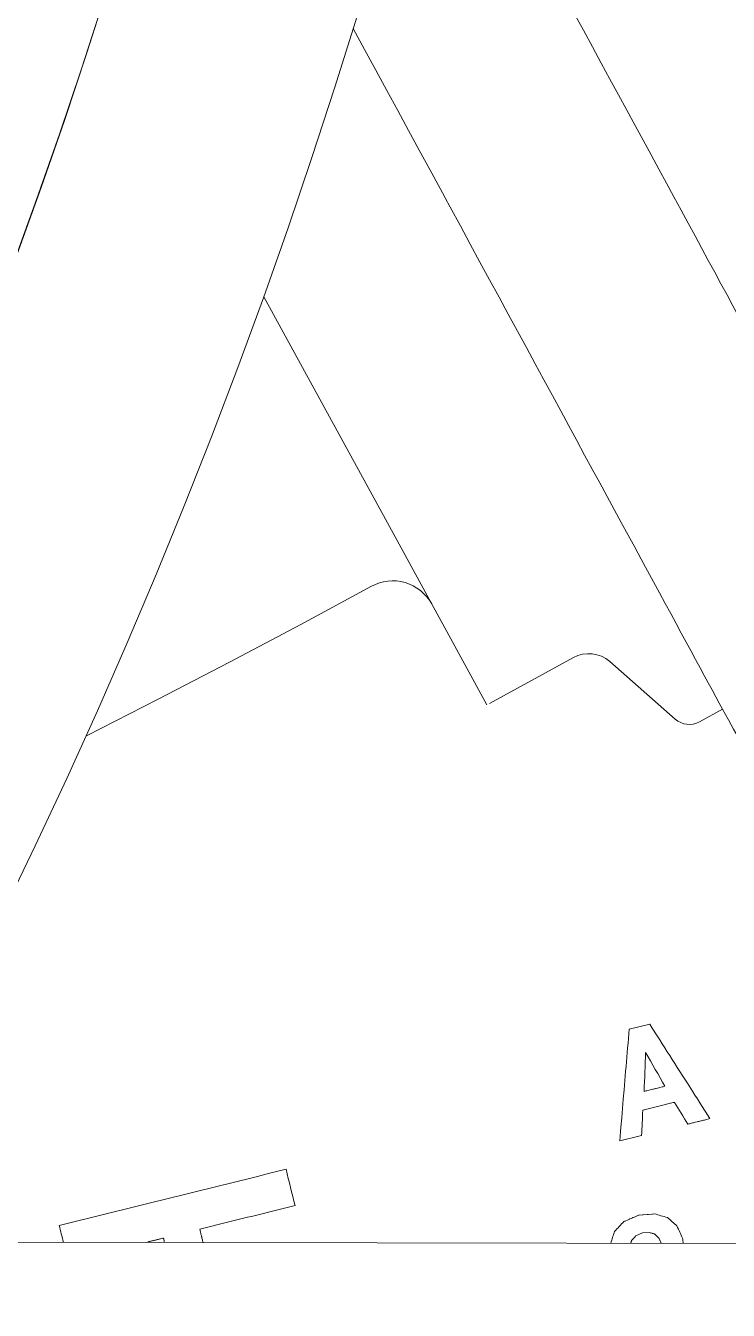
# Model space of a CAD drawing. Extents: x 766778 to 845620, y 133762 to 209800.
# Drawn here: x 784186.9 to 784220, y 191132.8 to 191193.3 of the extents above; entities that cross this region are included whole.
import ezdxf

# ---------------------------------------------------------------- set-up
doc = ezdxf.new("R2010")
doc.units = 0
doc.header["$MEASUREMENT"] = 0
doc.layers.get('0').update_dxf_attribs({"color": 1, "linetype": 'CONTINUOUS'})
doc.layers.add('LA-4748_SHOWN', color=2, linetype='CONTINUOUS', lineweight=53)

# ---------------------------------------------------------------- blocks, each defined once
blk = doc.blocks.new('ENGINE')
at = {"layer": 'LA-4748_SHOWN', "color": 252, "lineweight": 5}
for p, q in [((943153.105, 205889.571), (943154.157, 205892.903)), ((943152.012, 205886.251), (943153.105, 205889.571)), ((943150.878, 205882.945), (943152.012, 205886.251)), ((943149.704, 205879.653), (943150.878, 205882.945)), ((943148.489, 205876.376), (943149.704, 205879.653)), ((943155.96, 205868.201), (943149.724, 205879.701)), ((943147.235, 205873.114), (943148.489, 205876.376)), ((943145.94, 205869.868), (943147.235, 205873.114)), ((943144.605, 205866.638), (943145.94, 205869.868)), ((943160.162, 205860.453), (943155.96, 205868.201)), ((943143.232, 205863.424), (943144.605, 205866.638)), ((943154.741, 205866.062), (943151.406, 205864.269)), ((943154.927, 205866.144), (943154.744, 205866.056)), ((943155.119, 205866.214), (943154.927, 205866.144)), ((943155.317, 205866.265), (943155.119, 205866.214)), ((943155.519, 205866.297), (943155.317, 205866.265)), ((943155.724, 205866.309), (943155.519, 205866.297)), ((943155.929, 205866.301), (943155.724, 205866.309)), ((943156.132, 205866.273), (943155.929, 205866.301)), ((943156.332, 205866.224), (943156.132, 205866.273)), ((943156.526, 205866.155), (943156.332, 205866.224)), ((943156.712, 205866.068), (943156.526, 205866.155)), ((943157.055, 205865.841), (943156.712, 205866.068)), ((943157.348, 205865.554), (943157.055, 205865.841)), ((943157.472, 205865.39), (943157.348, 205865.554)), ((943157.579, 205865.215), (943157.472, 205865.39)), ((943151.406, 205864.269), (943148.053, 205862.504)), ((943141.819, 205860.228), (943143.232, 205863.424)), ((943148.053, 205862.504), (943144.683, 205860.767)), ((943164.237, 205862.666), (943160.283, 205860.522)), ((943165.947, 205862.47), (943169.018, 205859.75)), ((943144.683, 205860.767), (943141.298, 205859.057)), ((943140.367, 205857.049), (943141.819, 205860.228)), ((943171.251, 205860.212), (943170.158, 205859.62)), ((943138.876, 205853.887), (943140.367, 205857.049)), ((943137.347, 205850.745), (943138.876, 205853.887)), ((943166.803, 205845.152), (943167.769, 205845.387)), ((943167.769, 205845.387), (943167.886, 205845.202)), ((943166.745, 205844.493), (943166.783, 205844.932)), ((943166.783, 205844.932), (943166.803, 205845.152)), ((943167.886, 205845.202), (943168.121, 205844.83)), ((943168.121, 205844.83), (943168.239, 205844.645)), ((943168.239, 205844.645), (943168.356, 205844.459)), ((943166.687, 205843.834), (943166.706, 205844.053)), ((943166.706, 205844.053), (943166.726, 205844.273)), ((943166.726, 205844.273), (943166.745, 205844.493)), ((943168.356, 205844.459), (943168.474, 205844.273)), ((943168.474, 205844.273), (943168.591, 205844.088)), ((943168.591, 205844.088), (943168.709, 205843.902)), ((943166.649, 205843.395), (943166.668, 205843.615)), ((943166.668, 205843.615), (943166.687, 205843.834)), ((943168.709, 205843.902), (943168.826, 205843.716)), ((943168.826, 205843.716), (943168.944, 205843.53)), ((943168.944, 205843.53), (943169.061, 205843.345)), ((943166.591, 205842.737), (943166.629, 205843.176)), ((943166.629, 205843.176), (943166.649, 205843.395)), ((943169.061, 205843.345), (943169.179, 205843.159)), ((943169.179, 205843.159), (943169.297, 205842.973)), ((943169.297, 205842.973), (943169.414, 205842.787)), ((943166.514, 205841.861), (943166.553, 205842.299)), ((943166.553, 205842.299), (943166.572, 205842.518)), ((943166.572, 205842.518), (943166.591, 205842.737)), ((943167.495, 205842.221), (943167.576, 205842.241)), ((943167.576, 205842.241), (943167.617, 205842.251)), ((943167.617, 205842.251), (943167.74, 205842.28)), ((943167.74, 205842.28), (943167.781, 205842.29)), ((943167.781, 205842.29), (943167.903, 205842.32)), ((943167.903, 205842.32), (943167.944, 205842.33)), ((943167.944, 205842.33), (943168.026, 205842.35)), ((943168.026, 205842.35), (943168.066, 205842.36)), ((943168.066, 205842.36), (943168.189, 205842.39)), ((943168.189, 205842.39), (943168.23, 205842.4)), ((943168.23, 205842.4), (943168.352, 205842.43)), ((943168.352, 205842.43), (943168.393, 205842.44)), ((943168.393, 205842.44), (943168.475, 205842.46)), ((943169.414, 205842.787), (943169.532, 205842.601)), ((943169.532, 205842.601), (943169.767, 205842.23)), ((943169.767, 205842.23), (943169.885, 205842.044)), ((943166.476, 205841.423), (943166.495, 205841.642)), ((943166.495, 205841.642), (943166.514, 205841.861)), ((943168.617, 205841.627), (943168.554, 205841.611)), ((943168.679, 205841.642), (943168.617, 205841.627)), ((943168.74, 205841.657), (943168.679, 205841.642)), ((943168.802, 205841.672), (943168.74, 205841.657)), ((943168.864, 205841.687), (943168.802, 205841.672)), ((943168.926, 205841.702), (943168.864, 205841.687)), ((943169.885, 205842.044), (943170.002, 205841.858)), ((943170.002, 205841.858), (943170.12, 205841.672)), ((943170.12, 205841.672), (943170.591, 205840.929)), ((943166.437, 205840.986), (943166.457, 205841.204)), ((943166.457, 205841.204), (943166.476, 205841.423)), ((943167.492, 205841.352), (943167.428, 205841.337)), ((943167.555, 205841.368), (943167.492, 205841.352)), ((943167.617, 205841.383), (943167.555, 205841.368)), ((943167.68, 205841.398), (943167.617, 205841.383)), ((943167.743, 205841.414), (943167.68, 205841.398)), ((943167.806, 205841.429), (943167.743, 205841.414)), ((943167.868, 205841.444), (943167.806, 205841.429)), ((943167.931, 205841.459), (943167.868, 205841.444)), ((943167.994, 205841.475), (943167.931, 205841.459)), ((943168.056, 205841.49), (943167.994, 205841.475)), ((943168.119, 205841.505), (943168.056, 205841.49)), ((943168.181, 205841.52), (943168.119, 205841.505)), ((943168.243, 205841.536), (943168.181, 205841.52)), ((943168.306, 205841.551), (943168.243, 205841.536)), ((943168.368, 205841.566), (943168.306, 205841.551)), ((943168.43, 205841.581), (943168.368, 205841.566)), ((943168.492, 205841.596), (943168.43, 205841.581)), ((943168.554, 205841.611), (943168.492, 205841.596)), ((943166.38, 205840.33), (943166.399, 205840.548)), ((943166.399, 205840.548), (943166.437, 205840.986)), ((943169.585, 205840.683), (943169.541, 205840.673)), ((943169.629, 205840.694), (943169.585, 205840.683)), ((943169.673, 205840.705), (943169.629, 205840.694)), ((943169.717, 205840.716), (943169.673, 205840.705)), ((943169.761, 205840.726), (943169.717, 205840.716)), ((943169.805, 205840.737), (943169.761, 205840.726)), ((943169.849, 205840.748), (943169.805, 205840.737)), ((943169.893, 205840.759), (943169.849, 205840.748)), ((943169.893, 205840.759), (943169.98, 205840.78)), ((943170.024, 205840.791), (943169.98, 205840.78)), ((943170.068, 205840.801), (943170.024, 205840.791)), ((943170.112, 205840.812), (943170.068, 205840.801)), ((943170.155, 205840.823), (943170.112, 205840.812)), ((943170.199, 205840.833), (943170.155, 205840.823)), ((943170.243, 205840.844), (943170.199, 205840.833)), ((943170.286, 205840.854), (943170.243, 205840.844)), ((943170.33, 205840.865), (943170.286, 205840.854)), ((943170.373, 205840.876), (943170.33, 205840.865)), ((943170.373, 205840.876), (943170.591, 205840.929)), ((943167.371, 205840.144), (943166.342, 205839.893)), ((943166.342, 205839.893), (943166.361, 205840.111)), ((943166.361, 205840.111), (943166.38, 205840.33)), ((943150.178, 205838.503), (943150.626, 205838.613)), ((943147.94, 205837.958), (943148.387, 205838.067)), ((943148.387, 205838.067), (943148.834, 205838.176)), ((943148.834, 205838.176), (943149.282, 205838.285)), ((943149.282, 205838.285), (943149.73, 205838.394)), ((943149.73, 205838.394), (943150.178, 205838.503)), ((943145.263, 205837.305), (943145.709, 205837.414)), ((943145.709, 205837.414), (943146.154, 205837.523)), ((943146.154, 205837.523), (943146.6, 205837.631)), ((943146.6, 205837.631), (943147.047, 205837.74)), ((943147.047, 205837.74), (943147.493, 205837.849)), ((943147.493, 205837.849), (943147.94, 205837.958)), ((943143.04, 205836.764), (943143.484, 205836.872)), ((943143.484, 205836.872), (943143.929, 205836.98)), ((943143.929, 205836.98), (943144.373, 205837.089)), ((943144.373, 205837.089), (943144.818, 205837.197)), ((943144.818, 205837.197), (943145.263, 205837.305)), ((943150.67, 205836.812), (943150.484, 205836.767)), ((943150.857, 205836.858), (943150.67, 205836.812)), ((943151.043, 205836.903), (943150.857, 205836.858)), ((943140.381, 205836.116), (943140.824, 205836.223)), ((943140.824, 205836.223), (943141.267, 205836.331)), ((943141.267, 205836.331), (943141.71, 205836.439)), ((943141.71, 205836.439), (943142.153, 205836.547)), ((943142.153, 205836.547), (943142.596, 205836.655)), ((943142.596, 205836.655), (943143.04, 205836.764)), ((943148.054, 205836.174), (943147.866, 205836.129)), ((943148.241, 205836.22), (943148.054, 205836.174)), ((943148.428, 205836.266), (943148.241, 205836.22)), ((943148.615, 205836.311), (943148.428, 205836.266)), ((943148.802, 205836.357), (943148.615, 205836.311)), ((943148.989, 205836.402), (943148.802, 205836.357)), ((943149.176, 205836.448), (943148.989, 205836.402)), ((943149.363, 205836.494), (943149.176, 205836.448)), ((943149.55, 205836.539), (943149.363, 205836.494)), ((943149.737, 205836.585), (943149.55, 205836.539)), ((943149.924, 205836.63), (943149.737, 205836.585)), ((943150.11, 205836.676), (943149.924, 205836.63)), ((943150.297, 205836.721), (943150.11, 205836.676)), ((943150.484, 205836.767), (943150.297, 205836.721)), ((943166.582, 205836.121), (943166.723, 205836.181)), ((943166.723, 205836.181), (943166.751, 205836.194)), ((943166.751, 205836.194), (943166.779, 205836.206)), ((943166.779, 205836.206), (943166.808, 205836.218)), ((943166.808, 205836.218), (943166.864, 205836.242)), ((943166.864, 205836.242), (943166.892, 205836.254)), ((943166.892, 205836.254), (943166.921, 205836.266)), ((943166.921, 205836.266), (943166.949, 205836.279)), ((943166.949, 205836.279), (943166.977, 205836.291)), ((943166.977, 205836.291), (943167.09, 205836.339)), ((943167.09, 205836.339), (943167.119, 205836.351)), ((943167.119, 205836.351), (943167.204, 205836.388)), ((943167.235, 205836.391), (943167.204, 205836.388)), ((943167.235, 205836.391), (943167.392, 205836.404)), ((943167.424, 205836.407), (943167.392, 205836.404)), ((943167.424, 205836.407), (943167.613, 205836.423)), ((943167.644, 205836.426), (943167.613, 205836.423)), ((943167.676, 205836.429), (943167.644, 205836.426)), ((943167.676, 205836.429), (943167.833, 205836.442)), ((943167.864, 205836.445), (943167.833, 205836.442)), ((943167.864, 205836.445), (943167.959, 205836.453)), ((943139.939, 205836.008), (943140.381, 205836.116)), ((943146.742, 205835.855), (943146.554, 205835.809)), ((943146.554, 205835.809), (943146.567, 205835.756)), ((943146.567, 205835.756), (943146.574, 205835.73)), ((943146.574, 205835.73), (943146.586, 205835.678)), ((943146.586, 205835.678), (943146.593, 205835.651)), ((943146.593, 205835.651), (943146.599, 205835.625)), ((943146.599, 205835.625), (943146.606, 205835.599)), ((943146.606, 205835.599), (943146.612, 205835.572)), ((943146.612, 205835.572), (943146.619, 205835.546)), ((943146.929, 205835.9), (943146.742, 205835.855)), ((943147.117, 205835.946), (943146.929, 205835.9)), ((943147.304, 205835.992), (943147.117, 205835.946)), ((943147.492, 205836.038), (943147.304, 205835.992)), ((943147.679, 205836.083), (943147.492, 205836.038)), ((943147.866, 205836.129), (943147.679, 205836.083)), ((943166.526, 205836.097), (943166.554, 205836.109)), ((943166.554, 205836.109), (943166.582, 205836.121)), ((943167.389, 205835.565), (943167.083, 205835.424)), ((943167.704, 205835.583), (943167.389, 205835.565)), ((943167.704, 205835.583), (943167.759, 205835.565)), ((943167.759, 205835.565), (943167.77, 205835.562)), ((943201.864, 205834.888), (943129.106, 205835.271)), ((943144.025, 205835.192), (943144.093, 205835.209)), ((943144.127, 205835.217), (943144.093, 205835.209)), ((943144.161, 205835.226), (943144.127, 205835.217)), ((943144.196, 205835.234), (943144.161, 205835.226)), ((943144.23, 205835.242), (943144.196, 205835.234)), ((943144.264, 205835.251), (943144.23, 205835.242)), ((943144.298, 205835.259), (943144.264, 205835.251)), ((943144.332, 205835.267), (943144.298, 205835.259)), ((943144.366, 205835.276), (943144.332, 205835.267)), ((943144.401, 205835.284), (943144.366, 205835.276)), ((943144.435, 205835.292), (943144.401, 205835.284)), ((943144.469, 205835.301), (943144.435, 205835.292)), ((943144.503, 205835.309), (943144.469, 205835.301)), ((943144.537, 205835.317), (943144.503, 205835.309)), ((943144.571, 205835.326), (943144.537, 205835.317)), ((943144.606, 205835.334), (943144.571, 205835.326)), ((943144.64, 205835.342), (943144.606, 205835.334)), ((943144.674, 205835.351), (943144.64, 205835.342)), ((943144.708, 205835.359), (943144.674, 205835.351)), ((943144.708, 205835.359), (943144.776, 205835.376)), ((943144.811, 205835.384), (943144.776, 205835.376)), ((943144.845, 205835.392), (943144.811, 205835.384)), ((943144.845, 205835.392), (943144.853, 205835.358)), ((943144.855, 205835.35), (943144.853, 205835.358)), ((943144.857, 205835.341), (943144.855, 205835.35)), ((943144.859, 205835.333), (943144.857, 205835.341)), ((943144.859, 205835.333), (943144.866, 205835.307)), ((943144.868, 205835.299), (943144.866, 205835.307)), ((943144.87, 205835.29), (943144.868, 205835.299)), ((943144.872, 205835.282), (943144.87, 205835.29)), ((943144.872, 205835.282), (943144.878, 205835.256)), ((943144.88, 205835.247), (943144.878, 205835.256)), ((943144.882, 205835.239), (943144.88, 205835.247)), ((943144.884, 205835.23), (943144.882, 205835.239)), ((943144.884, 205835.23), (943144.891, 205835.205)), ((943144.893, 205835.196), (943144.891, 205835.205)), ((943144.895, 205835.188), (943144.893, 205835.196)), ((943146.619, 205835.546), (943146.625, 205835.52)), ((943146.625, 205835.52), (943146.631, 205835.494)), ((943146.631, 205835.494), (943146.638, 205835.467)), ((943146.638, 205835.467), (943146.644, 205835.441)), ((943146.644, 205835.441), (943146.657, 205835.389)), ((943146.657, 205835.389), (943146.676, 205835.31)), ((943146.676, 205835.31), (943146.683, 205835.283)), ((943146.683, 205835.283), (943146.689, 205835.257)), ((943146.689, 205835.257), (943146.695, 205835.231)), ((943146.695, 205835.231), (943146.708, 205835.178)), ((943166.846, 205835.078), (943166.845, 205835.072)), ((943166.848, 205835.083), (943166.846, 205835.078)), ((943166.849, 205835.088), (943166.848, 205835.083)), ((943166.849, 205835.088), (943166.852, 205835.098)), ((943166.853, 205835.103), (943166.852, 205835.098)), ((943166.853, 205835.103), (943166.856, 205835.114)), ((943166.858, 205835.119), (943166.856, 205835.114)), ((943166.859, 205835.124), (943166.858, 205835.119)), ((943166.859, 205835.124), (943166.862, 205835.134)), ((943166.863, 205835.14), (943166.862, 205835.134)), ((943166.865, 205835.145), (943166.863, 205835.14)), ((943166.866, 205835.15), (943166.865, 205835.145)), ((943166.867, 205835.155), (943166.866, 205835.15)), ((943166.867, 205835.155), (943166.87, 205835.165)), ((943166.871, 205835.17), (943166.87, 205835.165)), ((943166.871, 205835.17), (943166.874, 205835.181)), ((943166.876, 205835.186), (943166.874, 205835.181)), ((943166.877, 205835.191), (943166.876, 205835.186)), ((943166.878, 205835.196), (943166.877, 205835.191)), ((943166.878, 205835.196), (943166.938, 205835.263)), ((943166.938, 205835.263), (943166.946, 205835.272)), ((943166.946, 205835.272), (943166.972, 205835.301)), ((943166.972, 205835.301), (943166.98, 205835.31)), ((943166.98, 205835.31), (943167.006, 205835.339)), ((943167.006, 205835.339), (943167.014, 205835.348)), ((943167.014, 205835.348), (943167.065, 205835.405)), ((943167.065, 205835.405), (943167.074, 205835.415)), ((943167.074, 205835.415), (943167.083, 205835.424)), ((943167.77, 205835.562), (943167.847, 205835.538)), ((943167.847, 205835.538), (943167.858, 205835.534)), ((943167.858, 205835.534), (943167.881, 205835.527)), ((943167.881, 205835.527), (943167.892, 205835.524)), ((943167.892, 205835.524), (943167.947, 205835.506)), ((943167.947, 205835.506), (943167.958, 205835.503)), ((943167.958, 205835.503), (943167.969, 205835.499)), ((943167.977, 205835.491), (943167.969, 205835.499)), ((943167.986, 205835.483), (943167.977, 205835.491)), ((943167.994, 205835.475), (943167.986, 205835.483)), ((943168.001, 205835.467), (943167.994, 205835.475)), ((943168.009, 205835.46), (943168.001, 205835.467)), ((943168.017, 205835.452), (943168.009, 205835.46)), ((943168.025, 205835.445), (943168.017, 205835.452)), ((943168.033, 205835.437), (943168.025, 205835.445)), ((943168.041, 205835.429), (943168.033, 205835.437)), ((943168.049, 205835.421), (943168.041, 205835.429)), ((943168.057, 205835.413), (943168.049, 205835.421)), ((943168.065, 205835.406), (943168.057, 205835.413)), ((943168.065, 205835.406), (943168.081, 205835.39)), ((943168.089, 205835.382), (943168.081, 205835.39)), ((943168.097, 205835.374), (943168.089, 205835.382)), ((943168.105, 205835.366), (943168.097, 205835.374)), ((943168.113, 205835.358), (943168.105, 205835.366)), ((943168.121, 205835.35), (943168.113, 205835.358)), ((943168.13, 205835.342), (943168.121, 205835.35)), ((943168.138, 205835.334), (943168.13, 205835.342)), ((943168.146, 205835.326), (943168.138, 205835.334)), ((943168.155, 205835.318), (943168.146, 205835.326)), ((943168.163, 205835.309), (943168.155, 205835.318)), ((943168.163, 205835.309), (943168.173, 205835.289)), ((943168.178, 205835.279), (943168.173, 205835.289)), ((943168.178, 205835.279), (943168.197, 205835.238)), ((943168.202, 205835.228), (943168.197, 205835.238)), ((943168.206, 205835.218), (943168.202, 205835.228)), ((943168.211, 205835.207), (943168.206, 205835.218)), ((943168.211, 205835.207), (943168.221, 205835.187)), ((943168.225, 205835.177), (943168.221, 205835.187)), ((943168.225, 205835.177), (943168.24, 205835.146)), ((943168.244, 205835.136), (943168.24, 205835.146)), ((943168.249, 205835.126), (943168.244, 205835.136)), ((943168.254, 205835.116), (943168.249, 205835.126)), ((943168.254, 205835.116), (943168.268, 205835.085)), ((943168.273, 205835.075), (943168.268, 205835.085)), ((943168.277, 205835.065), (943168.273, 205835.075))]:
    blk.add_line(p, q, dxfattribs=at)
for centre, radius, start, end in [((943164.952, 205861.347), 1.5, 48.46862, 118.46862), ((943169.681, 205860.499), 1, 228.46862, 298.46862)]:
    blk.add_arc(centre, radius, start, end, dxfattribs=at)
for centre, major_axis, ratio, start_param, end_param in [((942882.033, 205976.927), (22.433, -272.197), 1, 4.712389, 10.821041), ((942882.033, 205976.927), (1.354, 273.117), 1, 3.141593, 6.283185), ((943143.538, 205931.818), (32.332, -60.163), 0.000219, 5.166547, 6.283185), ((943135.186, 205927.33), (37.184, -69.192), 0.000219, 5.242641, 6.283185), ((943167.911, 205851.912), (-3.583, -83.312), 0.000005, 1.454212, 1.476374), ((943162.953, 205852.248), (-40.216, 71.291), 0.000004, 4.574651, 4.597236), ((943162.6, 205852.302), (-42.781, 71.689), 0.000004, 4.549447, 4.563981), ((943167.943, 205851.979), (-4.072, -84.207), 0.000005, 1.429778, 1.444075), ((943148.406, 205847.719), (18.427, -75.599), 0.000005, 1.427229, 1.450043), ((943130.469, 205847.237), (272.629, -78.42), 0.000001, 1.43057, 1.432844), ((943152.345, 205850.71), (83.126, -73.933), 0.000003, 1.368851, 1.374312), ((943137.777, 205844.879), (-18.557, 76.132), 0.000005, 4.58508, 4.5956), ((943171.596, 205852.173), (34.971, 104.903), 0.000005, 4.548695, 4.554058), ((943181.758, 205852.048), (193.225, 202.327), 0.000004, 4.631172, 4.633473), ((943161.579, 205852.012), (33.937, -73.6), 0.000004, 1.341741, 1.349825), ((943167.693, 205852.647), (7.371, -80.325), 0.000005, 1.350048, 1.353129)]:
    blk.add_ellipse(centre, major_axis=major_axis, ratio=ratio, start_param=start_param, end_param=end_param, dxfattribs=at)

msp = doc.modelspace()

# ---------------------------------------------------------------- block references
at = {"color": 7, "linetype": 'Continuous', "rotation": 0.1984573570547499}
msp.add_blockref('ENGINE', (-158232.80366, -17964.77499), dxfattribs=at)

doc.saveas('drawing.dxf')
